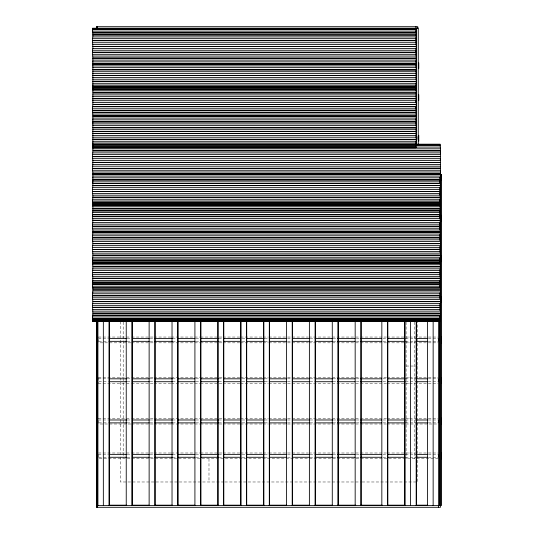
<?xml version="1.0" encoding="UTF-8"?>
<svg xmlns="http://www.w3.org/2000/svg" width="534" height="534" viewBox="0 0 534 534"><rect width="100%" height="100%" fill="white"/><g stroke="black" fill="none" stroke-linecap="round" stroke-linejoin="round"><path stroke-width="0.4" stroke-dasharray="2.67 2" d="M98.363 337.041L130.823 337.041M131.658 337.041L153.839 337.041M154.132 337.041L170.78 337.041M171.347 337.041L194.089 337.041M194.696 337.041L199.91 337.041M200.53 337.041L222.384 337.041M223.045 337.041L239.866 337.041M240.554 337.041L262.341 337.041M263.062 337.041L268.168 337.041M268.902 337.041L291.41 337.041M292.245 337.041L308.125 337.041M308.919 337.041L359.782 337.041M360.563 337.041L386.462 337.041M387.197 337.041L408.977 337.041M409.671 337.041L438.16 337.041M98.363 338.436L108.362 338.436M127.159 338.436L130.863 338.436M150.027 338.436L153.825 338.436M172.529 338.436L177.154 338.436M195.858 338.436L199.656 338.436M218.82 338.436L222.524 338.436M242.156 338.436L245.86 338.436M264.657 338.436L268.355 338.436M287.526 338.436L291.324 338.436M310.02 338.436L314.653 338.436M332.989 338.436L337.154 338.436M356.318 338.436L360.023 338.436M382.985 338.436L386.689 338.436M405.486 338.436L415.485 338.436M428.355 338.436L437.987 338.436M98.823 341.339L108.362 341.339M127.159 341.339L130.863 341.339M150.027 341.339L153.825 341.339M172.529 341.339L177.154 341.339M195.858 341.339L199.656 341.339M218.82 341.339L222.524 341.339M242.156 341.339L245.86 341.339M264.657 341.339L268.355 341.339M287.526 341.339L291.324 341.339M310.02 341.339L314.653 341.339M332.989 341.339L337.154 341.339M356.318 341.339L360.023 341.339M382.985 341.339L386.689 341.339M405.486 341.339L415.485 341.339M428.355 341.339L437.987 341.339M130.823 342.841L98.81 342.841L98.81 337.041M131.658 342.841L153.839 342.841M154.132 342.841L170.78 342.841M171.347 342.841L194.089 342.841M194.696 342.841L199.91 342.841M200.53 342.841L222.384 342.841M223.045 342.841L239.866 342.841M240.554 342.841L262.341 342.841M263.062 342.841L268.168 342.841M268.902 342.841L291.41 342.841M292.245 342.841L308.125 342.841M308.919 342.841L359.782 342.841M360.563 342.841L386.462 342.841M387.197 342.841L408.977 342.841M409.671 342.841L438.16 342.841M406.1 366.03L417.695 366.03M98.363 377.625L130.823 377.625M131.658 377.625L153.839 377.625M154.132 377.625L170.78 377.625M171.347 377.625L194.089 377.625M194.696 377.625L199.91 377.625M200.53 377.625L222.384 377.625M223.045 377.625L239.866 377.625M240.554 377.625L262.341 377.625M263.062 377.625L268.168 377.625M268.902 377.625L291.41 377.625M292.245 377.625L308.125 377.625M308.919 377.625L359.782 377.625M360.563 377.625L386.462 377.625M387.197 377.625L408.977 377.625M409.671 377.625L438.16 377.625M98.363 378.82L108.362 378.82M127.159 378.82L130.863 378.82M150.027 378.82L153.825 378.82M172.529 378.82L177.154 378.82M195.858 378.82L199.656 378.82M218.82 378.82L222.524 378.82M242.156 378.82L245.86 378.82M264.657 378.82L268.355 378.82M287.526 378.82L291.324 378.82M310.02 378.82L314.653 378.82M332.989 378.82L337.154 378.82M356.318 378.82L360.023 378.82M382.985 378.82L386.689 378.82M405.486 378.82L415.485 378.82M428.355 378.82L437.987 378.82M98.823 381.717L108.362 381.717M127.159 381.717L130.863 381.717M150.027 381.717L153.825 381.717M172.529 381.717L177.154 381.717M195.858 381.717L199.656 381.717M218.82 381.717L222.524 381.717M242.156 381.717L245.86 381.717M264.657 381.717L268.355 381.717M287.526 381.717L291.324 381.717M310.02 381.717L314.653 381.717M332.989 381.717L337.154 381.717M356.318 381.717L360.023 381.717M382.985 381.717L386.689 381.717M405.486 381.717L415.485 381.717M428.355 381.717L437.987 381.717M98.363 383.425L130.823 383.425M131.658 383.425L153.839 383.425M154.132 383.425L170.78 383.425M171.347 383.425L194.089 383.425M194.696 383.425L199.91 383.425M200.53 383.425L222.384 383.425M223.045 383.425L239.866 383.425M240.554 383.425L262.341 383.425M263.062 383.425L268.168 383.425M268.902 383.425L291.41 383.425M292.245 383.425L308.125 383.425M308.919 383.425L359.782 383.425M360.563 383.425L386.462 383.425M387.197 383.425L408.977 383.425M409.671 383.425L438.16 383.425M98.363 418.209L130.823 418.209M131.658 418.209L153.839 418.209M154.132 418.209L170.78 418.209M171.347 418.209L194.089 418.209M194.696 418.209L199.91 418.209M200.53 418.209L222.384 418.209M223.045 418.209L239.866 418.209M240.554 418.209L262.341 418.209M263.062 418.209L268.168 418.209M268.902 418.209L291.41 418.209M292.245 418.209L308.125 418.209M308.919 418.209L359.782 418.209M360.563 418.209L386.462 418.209M387.197 418.209L408.977 418.209M409.671 418.209L438.16 418.209M98.363 419.984L108.362 419.984M127.159 419.984L130.863 419.984M150.027 419.984L153.825 419.984M172.529 419.984L177.154 419.984M195.858 419.984L199.656 419.984M218.82 419.984L222.524 419.984M242.156 419.984L245.86 419.984M264.657 419.984L268.355 419.984M287.526 419.984L291.324 419.984M310.02 419.984L314.653 419.984M332.989 419.984L337.154 419.984M356.318 419.984L360.023 419.984M382.985 419.984L386.689 419.984M405.486 419.984L415.485 419.984M428.355 419.984L437.987 419.984M98.823 422.881L108.362 422.881M127.159 422.881L130.863 422.881M150.027 422.881L153.825 422.881M172.529 422.881L177.154 422.881M195.858 422.881L199.656 422.881M218.82 422.881L222.524 422.881M242.156 422.881L245.86 422.881M264.657 422.881L268.355 422.881M287.526 422.881L291.324 422.881M310.02 422.881L314.653 422.881M332.989 422.881L337.154 422.881M356.318 422.881L360.023 422.881M382.985 422.881L386.689 422.881M405.486 422.881L415.485 422.881M428.355 422.881L437.987 422.881M130.823 424.003L98.81 424.003L98.81 418.209M131.658 424.003L153.839 424.003M154.132 424.003L170.78 424.003M171.347 424.003L194.089 424.003M194.696 424.003L199.91 424.003M200.53 424.003L222.384 424.003M223.045 424.003L239.866 424.003M240.554 424.003L262.341 424.003M263.062 424.003L268.168 424.003M268.902 424.003L291.41 424.003M292.245 424.003L308.125 424.003M308.919 424.003L359.782 424.003M360.563 424.003L386.462 424.003M387.197 424.003L438.16 424.003M98.363 452.992L130.823 452.992M131.658 452.992L153.839 452.992M154.132 452.992L170.78 452.992M171.347 452.992L194.089 452.992M194.696 452.992L199.91 452.992M200.53 452.992L222.384 452.992M223.045 452.992L239.866 452.992M240.554 452.992L262.341 452.992M263.062 452.992L268.168 452.992M268.902 452.992L291.41 452.992M292.245 452.992L308.125 452.992M308.919 452.992L359.782 452.992M360.563 452.992L386.462 452.992M387.197 452.992L408.977 452.992M409.671 452.992L438.16 452.992M98.363 454.374L108.362 454.374M127.159 454.374L130.863 454.374M150.027 454.374L153.825 454.374M172.529 454.374L177.154 454.374M195.858 454.374L199.656 454.374M218.82 454.374L222.524 454.374M242.156 454.374L245.86 454.374M264.657 454.374L268.355 454.374M287.526 454.374L291.324 454.374M310.02 454.374L314.653 454.374M332.989 454.374L337.154 454.374M356.318 454.374L360.023 454.374M382.985 454.374L386.689 454.374M405.486 454.374L415.485 454.374M428.355 454.374L437.987 454.374M98.823 457.271L108.362 457.271M127.159 457.271L130.863 457.271M150.027 457.271L153.825 457.271M172.529 457.271L177.154 457.271M195.858 457.271L199.656 457.271M218.82 457.271L222.524 457.271M242.156 457.271L245.86 457.271M264.657 457.271L268.355 457.271M287.526 457.271L291.324 457.271M310.02 457.271L314.653 457.271M332.989 457.271L337.154 457.271M356.318 457.271L360.023 457.271M382.985 457.271L386.689 457.271M405.486 457.271L415.485 457.271M428.355 457.271L437.987 457.271M438.16 458.793L98.81 458.793L98.81 452.992M223.966 481.982L120.283 481.982L120.283 322.009M224.801 481.982L361.271 481.982M362.105 481.982L417.695 481.982L417.695 322.009M414.798 322.075L414.798 458.793M406.1 322.075L406.1 458.793M208.988 458.793L208.988 481.982M123.187 322.075L123.187 457.958M98.81 377.625L98.81 383.425"/><path stroke-width="0.8" d="M92.829 35.017L416.18 34.997L92.829 34.783L92.509 28.229L415.852 28.229M92.829 46.612L416.18 46.591L92.829 46.378L92.509 40.811L92.509 38.668L415.852 38.675L416.173 36.926L92.829 36.926L92.509 38.675M92.829 58.206L416.18 58.186L92.829 57.972L92.509 52.405L92.509 50.263L415.852 50.269L416.173 48.521L92.829 48.521L92.509 50.269M92.836 71.723L92.836 69.78L416.18 69.78L92.836 69.587L92.836 58.186M416.18 137.211L92.829 137.225L92.836 127.753L416.173 127.773L92.829 127.539L92.836 116.158L416.18 116.158L92.829 115.945L92.509 108.235L92.836 104.564L416.18 104.564L92.829 104.35L92.829 94.905L416.18 94.912M440.47 160.414L440.47 148.806L92.829 148.819L92.823 139.154M440.47 172.008L440.47 160.4L92.829 160.414L92.509 156.762L92.836 150.942L440.45 150.875M92.836 185.538L92.836 174.131L440.47 174.131L440.143 193.462M92.829 185.518L440.47 185.538L92.829 185.745L92.509 189.41L92.509 193.462L440.149 193.448L440.143 205.056M440.457 197.326L92.829 197.346L92.509 201.004L92.509 205.056L440.149 205.043L440.143 216.65L92.509 216.65L92.836 208.921L440.457 208.921M440.47 255.105L92.829 255.085L92.509 247.376L92.836 243.704L440.47 243.704L440.17 284.188M440.47 266.7L92.829 266.68L92.509 261.113L92.836 255.299L440.457 255.265M92.529 284.188L440.156 284.308L440.47 289.889L92.829 289.869L92.509 284.302L92.836 278.488L440.457 278.454M92.529 319.012L92.836 313.271L440.47 313.271L440.256 321.601L92.616 321.601L92.515 318.851M416.18 32.861L92.836 32.861L416.173 32.868L415.899 26.7M92.829 44.462L416.18 44.455L415.852 38.668M92.829 56.057L416.18 56.05L415.852 50.263M92.829 67.651L416.18 67.644L416.173 60.115L92.829 60.115M92.829 81.395L416.18 81.375L92.829 81.161L92.829 71.71L416.18 71.723M92.836 94.912L92.836 92.969L416.18 92.969L92.829 92.756L92.829 83.304L416.18 83.317M92.829 125.63L416.18 125.617L416.173 118.094L92.829 118.094M416.173 137.225L416.173 129.689L92.829 129.689M415.966 147.658L92.616 147.678L415.959 147.678L416.173 141.283L92.829 141.283M92.829 139.367L416.18 139.347L92.829 139.134L92.836 137.211M440.163 145.108L440.143 144.18L92.509 144.18M440.45 162.47L92.829 162.556L92.509 170.266L92.829 172.008L440.47 171.995L440.457 174.137L92.829 174.151M440.143 228.245L440.149 216.637L92.509 216.637L92.836 220.322L440.45 220.362L92.829 220.302M440.457 243.671L440.149 228.232L92.509 228.245L92.509 226.329L92.836 220.515L440.457 220.482M440.17 260.999L92.529 260.999M440.457 313.278L440.457 289.889M440.163 319.012L92.522 318.918M440.45 313.178L92.829 313.058L92.509 305.348L92.836 301.677L440.47 301.677M92.529 121.932L415.866 121.892M92.529 133.527L415.866 133.487M92.529 145.121L440.149 145.188L440.47 148.819M92.529 156.716L440.163 156.676M92.529 179.905L440.163 179.865M92.522 249.465L440.149 249.271M440.163 168.31L92.509 168.377L440.156 168.157M440.457 197.206L92.829 197.113M440.457 208.801L92.829 208.707M92.522 29.156L415.866 29.156M92.522 40.751L415.866 40.751M92.522 52.352L415.866 52.352M415.866 63.946L92.522 63.946M92.829 79.252L416.18 79.239L416.173 71.71M92.829 90.847L416.18 90.833L416.173 83.304M92.829 102.441L416.18 102.428L416.173 94.905M416.166 116.018L92.836 115.965M440.457 150.802L92.829 150.735L92.836 148.806M440.457 162.396L92.829 162.329M440.156 295.863L92.509 295.903L92.509 297.812L92.836 301.483L440.457 301.516M440.156 307.464L92.515 307.511M92.616 89.699L415.966 89.685M92.616 205.65L440.256 205.63M92.622 263.609L440.256 263.622M440.47 243.511L92.829 243.491L92.509 237.924L92.836 232.11L440.457 232.076M92.829 278.274L440.47 278.274L92.836 278.294L92.509 274.623L92.836 266.893L440.457 266.86M92.522 75.581L415.866 75.561M92.515 87.196L415.866 87.155M92.515 98.79L415.866 98.75M415.859 64.007L92.509 64.02M440.457 231.91L92.829 231.896M92.515 168.377L440.156 168.364M92.515 191.566L440.156 191.552M92.515 203.16L440.156 203.147M92.515 226.349L440.156 226.336M92.515 237.944L440.156 237.93M92.515 249.538L440.156 249.525M92.515 295.916L92.836 290.082L440.47 290.082M416.607 28.042L418.269 28.042L418.269 144.514M92.509 31.132L415.852 31.119M92.515 40.577L415.859 40.577M92.509 42.727L415.852 42.713M92.515 52.172L415.859 52.172M92.509 54.321L415.852 54.308M92.509 61.857L415.852 61.871M92.509 65.916L415.852 65.902M92.829 69.567L416.16 69.714M92.829 69.8L416.173 69.8M92.509 73.452L415.852 73.465M92.522 75.448L415.866 75.448M92.515 75.361L415.852 75.367M92.509 77.51L415.852 77.497M92.509 85.046L415.852 85.06M92.509 86.208L415.852 86.208M92.509 88.818L415.852 88.818M92.509 89.105L415.852 89.091M92.509 96.641L415.852 96.654M92.509 100.699L415.852 100.686L416.18 102.428M92.509 108.235L415.852 108.248L416.18 106.506L92.829 106.5L416.18 106.506L416.173 114.036L92.829 114.036M92.509 119.83L415.852 119.843M92.509 123.888L415.852 123.881M92.836 127.753L416.18 127.753M92.515 133.333L415.866 133.373M92.509 135.482L415.852 135.476M92.509 143.019L415.852 143.032M92.515 144.928L440.156 144.968M92.509 146.79L415.852 146.79M92.509 147.077L440.149 147.07M92.829 152.878L440.47 152.884M92.509 154.613L440.149 154.626M92.515 156.522L440.156 156.562M92.509 158.671L440.149 158.665L440.47 160.4M92.829 164.472L440.47 164.485M92.509 166.207L440.149 166.221M92.509 170.266L440.149 170.259M92.829 173.924L440.47 173.924M440.056 174.718L441.491 174.718L441.491 180.512M92.829 176.066L440.47 176.08M92.509 177.809L440.149 177.815M92.529 179.838L440.17 179.838M92.515 179.711L440.156 179.751M440.149 181.854L92.509 181.867L92.836 183.589L440.47 183.603L92.836 183.589M92.829 187.661L440.47 187.674M92.509 189.403L440.149 189.41M92.509 193.448L92.829 195.197L440.47 195.19M92.829 199.255L440.47 199.269M92.509 200.998L440.149 201.004M92.509 202.152L440.149 202.152M92.509 204.762L440.149 204.762M92.509 205.043L92.829 206.792L440.47 206.785M92.509 212.592L440.149 212.599M92.829 218.386L440.47 218.379M92.829 222.444L440.47 222.458M92.509 224.187L440.149 224.193M92.515 226.096L440.156 226.136M92.509 228.232L92.829 229.98L440.47 229.974M92.829 232.13L440.47 232.13M92.829 234.039L440.47 234.052M92.509 235.781L440.149 235.788M92.515 237.69L440.156 237.73M92.509 239.839L440.149 239.826M92.829 241.575L440.47 241.568M92.829 245.633L440.47 245.647M92.509 247.376L440.149 247.389M92.509 251.434L440.149 251.421L440.47 253.163L92.829 253.169M92.829 257.228L440.47 257.241M92.509 258.97L440.149 258.983M92.509 260.131L440.149 260.131M92.509 262.741L440.149 262.741M92.509 263.028L440.149 263.015M92.829 264.771L440.47 264.757M92.829 268.829L440.47 268.836M92.509 270.564L440.149 270.578M440.149 274.609L92.509 274.623L92.836 276.352L440.47 276.352M92.829 278.508L440.47 278.508M92.829 280.423L440.47 280.43M92.509 286.217L440.149 286.211M440.47 292.025L92.829 292.018L92.509 293.767L440.149 293.767M92.509 297.812L440.149 297.805M92.829 299.554L440.47 299.541M92.829 303.612L440.47 303.619M92.509 305.348L440.149 305.361M92.509 309.406L440.149 309.4M92.829 311.148L440.47 311.135M92.509 316.942L440.149 316.956M92.509 320.714L440.149 320.714M109.196 338.436L126.692 338.436M132.525 338.436L149.193 338.436M155.027 338.436L172.529 338.436M177.528 338.436L195.023 338.436M200.857 338.436L218.359 338.436M223.359 338.436L240.861 338.436M246.695 338.436L264.19 338.436M269.189 338.436L286.691 338.436M292.525 338.436L309.193 338.436M315.027 338.436L332.522 338.436M337.521 338.436L355.023 338.436M360.857 338.436L381.69 338.436M387.524 338.436L405.019 338.436M415.852 338.436L427.52 338.436M109.196 341.339L126.692 341.339M132.525 341.339L149.193 341.339M155.027 341.339L172.529 341.339M177.528 341.339L195.023 341.339M200.857 341.339L218.359 341.339M223.359 341.339L240.861 341.339M246.695 341.339L264.19 341.339M269.189 341.339L286.691 341.339M292.525 341.339L309.193 341.339M315.027 341.339L332.522 341.339M337.521 341.339L355.023 341.339M360.857 341.339L381.69 341.339M387.524 341.339L405.019 341.339M415.852 341.339L427.52 341.339M109.196 378.82L126.692 378.82M132.525 378.82L149.193 378.82M155.027 378.82L172.529 378.82M177.528 378.82L195.023 378.82M200.857 378.82L218.359 378.82M223.359 378.82L240.861 378.82M246.695 378.82L264.19 378.82M269.189 378.82L286.691 378.82M292.525 378.82L309.193 378.82M315.027 378.82L332.522 378.82M337.521 378.82L355.023 378.82M360.857 378.82L381.69 378.82M387.524 378.82L405.019 378.82M415.852 378.82L427.52 378.82M109.196 381.717L126.692 381.717M132.525 381.717L149.193 381.717M155.027 381.717L172.529 381.717M177.528 381.717L195.023 381.717M200.857 381.717L218.359 381.717M223.359 381.717L240.861 381.717M246.695 381.717L264.19 381.717M269.189 381.717L286.691 381.717M292.525 381.717L309.193 381.717M315.027 381.717L332.522 381.717M337.521 381.717L355.023 381.717M360.857 381.717L381.69 381.717M387.524 381.717L405.019 381.717M415.852 381.717L427.52 381.717M109.196 419.984L126.692 419.984M132.525 419.984L149.193 419.984M155.027 419.984L172.529 419.984M177.528 419.984L195.023 419.984M200.857 419.984L218.359 419.984M223.359 419.984L240.861 419.984M246.695 419.984L264.19 419.984M269.189 419.984L286.691 419.984M292.525 419.984L309.193 419.984M315.027 419.984L332.522 419.984M337.521 419.984L355.023 419.984M360.857 419.984L381.69 419.984M387.524 419.984L405.019 419.984M415.852 419.984L427.52 419.984M109.196 422.881L126.692 422.881M132.525 422.881L149.193 422.881M155.027 422.881L172.529 422.881M177.528 422.881L195.023 422.881M200.857 422.881L218.359 422.881M223.359 422.881L240.861 422.881M246.695 422.881L264.19 422.881M269.189 422.881L286.691 422.881M292.525 422.881L309.193 422.881M315.027 422.881L332.522 422.881M337.521 422.881L355.023 422.881M360.857 422.881L381.69 422.881M387.524 422.881L405.019 422.881M415.852 422.881L427.52 422.881M109.196 454.374L126.692 454.374M132.525 454.374L149.193 454.374M155.027 454.374L172.529 454.374M177.528 454.374L195.023 454.374M200.857 454.374L218.359 454.374M223.359 454.374L240.861 454.374M246.695 454.374L264.19 454.374M269.189 454.374L286.691 454.374M292.525 454.374L309.193 454.374M315.027 454.374L332.522 454.374M337.521 454.374L355.023 454.374M360.857 454.374L381.69 454.374M387.524 454.374L405.019 454.374M415.852 454.374L427.52 454.374M109.196 457.271L126.692 457.271M132.525 457.271L149.193 457.271M155.027 457.271L172.529 457.271M177.528 457.271L195.023 457.271M200.857 457.271L218.359 457.271M223.359 457.271L240.861 457.271M246.695 457.271L264.19 457.271M269.189 457.271L286.691 457.271M292.525 457.271L309.193 457.271M315.027 457.271L332.522 457.271M337.521 457.271L355.023 457.271M360.857 457.271L381.69 457.271M387.524 457.271L405.019 457.271M415.852 457.271L427.52 457.271M109.19 505.171L126.678 505.171M132.512 505.171L149.173 505.171M155 505.171L172.489 505.171M177.488 505.171L194.977 505.171M200.811 505.171L218.299 505.171M223.299 505.171L240.787 505.171M246.621 505.171L264.11 505.171M269.109 505.171L286.598 505.171M292.432 505.171L309.086 505.171M314.92 505.171L332.408 505.171M337.408 505.171L355.731 505.171M360.73 505.171L382.384 505.171M387.384 505.171L404.872 505.171M416.533 505.171L427.36 505.171M440.156 260.919L92.515 260.866M440.156 272.514L92.515 272.46M440.156 295.702L92.515 295.649M92.515 307.244L440.163 307.324M415.866 63.853L92.522 63.853M415.866 87.049L92.522 87.049M415.866 98.643L92.522 98.643M415.866 110.184L92.522 110.238M415.873 121.859L92.529 121.859M440.457 174.117L92.836 173.944L92.836 171.995M440.17 191.432L92.529 191.432M440.17 203.027L92.529 203.027M440.17 214.621L92.529 214.621M441.491 215.295L441.491 221.096M441.491 255.879L441.491 261.68M441.491 296.463L441.491 302.257M441.491 337.041L441.491 342.841M441.491 377.625L441.491 383.425M441.491 418.209L441.491 424.003M441.491 452.992L441.491 458.793M441.217 174.718L441.217 505.571L97.342 505.558L97.342 507.3M440.89 174.718L440.89 505.571M440.437 505.558L440.437 507.3L96.507 507.3L96.507 321.234M439.856 177.215L439.856 183.042M439.856 188.035L439.856 194.696M439.856 199.689L439.856 205.517M439.856 211.344L439.856 217.999M439.856 222.998L439.856 229.653M439.856 234.646L439.856 240.474M439.856 246.301L439.856 252.128M439.856 257.955L439.856 263.783M439.856 269.61L439.856 275.437M439.856 281.264L439.856 287.092M439.856 292.912L439.856 298.74M439.856 303.739L439.856 310.394M439.856 316.221L439.856 505.171M439.188 338.436L439.188 341.339M439.188 378.82L439.188 381.717M439.188 419.984L439.188 422.881M439.188 454.374L439.188 457.271M439.148 321.388L439.148 505.571M438.875 321.615L438.875 505.571M438.588 505.558L438.588 507.3M433.147 321.615L433.147 505.571M427.427 321.615L427.427 505.571M418.769 62.825L418.769 68.619M418.769 94.712L418.769 100.505M418.769 135.296L418.769 141.089M416.921 136.624L416.921 139.521M416.453 28.442L416.453 144.387M416.453 321.221L416.453 505.571M416.18 28.442L416.18 144.387M416.18 321.221L416.18 505.571M410.452 321.221L410.452 505.571M405.006 321.221L405.006 505.571M404.732 321.221L404.732 505.571M387.838 321.221L387.838 505.571M387.564 321.221L387.564 505.571M381.837 321.221L381.837 505.571M361.171 321.221L361.171 505.571M360.891 321.221L360.891 505.571M355.17 321.221L355.17 505.571M338.276 321.221L338.276 505.571M337.995 321.221L337.995 505.571M332.275 321.221L332.275 505.571M315.38 321.221L315.38 505.571M315.107 321.221L315.107 505.571M309.38 321.221L309.38 505.571M292.485 321.221L292.485 505.571M292.211 321.221L292.211 505.571M286.484 321.221L286.484 505.571M269.597 321.221L269.597 505.571M269.316 321.221L269.316 505.571M263.869 321.221L263.869 505.571M263.596 321.221L263.596 505.571M246.701 321.221L246.701 505.571M246.428 321.221L246.428 505.571M240.981 321.221L240.981 505.571M240.701 321.221L240.701 505.571M223.806 321.221L223.806 505.571M223.532 321.221L223.532 505.571M218.086 321.221L218.086 505.571M217.812 321.221L217.812 505.571M200.917 321.221L200.917 505.571M200.644 321.221L200.637 505.571M194.917 321.221L194.917 505.571M178.029 321.221L178.029 505.571M177.749 321.221L177.749 505.571M172.028 321.221L172.028 505.571M155.134 321.221L155.134 505.571M154.86 321.221L154.86 505.571M149.133 321.221L149.133 505.571M132.238 321.221L132.238 505.571M131.965 321.221L131.965 505.571M126.238 321.221L126.238 505.571M109.343 321.221L109.343 505.571M109.07 321.221L109.07 505.571M103.342 321.221L103.342 505.571M97.896 321.221L97.896 505.571M97.622 321.221L97.622 505.571M97.342 26.7L97.342 28.442L417.755 28.442L417.755 26.7L96.507 26.7L96.507 28.369M96.834 26.7L96.834 28.369M96.834 321.234L96.834 507.3M92.836 34.997L92.836 36.939M92.836 46.591L92.836 48.534M92.836 81.375L92.836 83.317M92.836 160.4L92.836 162.349M92.836 195.19L92.836 197.133M92.836 206.785L92.836 208.727M92.836 229.974L92.836 231.916M92.522 272.654L440.163 272.654L92.522 272.674M92.522 319.032L440.163 319.032L92.522 319.058M92.522 110.344L415.866 110.344L92.509 110.404M92.515 214.741L440.156 214.741L92.509 214.735M415.852 28.963L92.509 28.963L415.859 28.983M415.852 112.287L92.509 112.287L415.852 112.294M415.852 131.424L92.509 131.424L415.852 131.437M440.47 210.85L92.829 210.85L440.47 210.863M440.143 282.159L92.509 282.159L440.149 282.172M440.149 284.055L92.509 284.055L440.149 284.055M440.47 287.946L92.836 287.946L440.47 287.959M440.47 315.207L92.829 315.207L440.47 315.214M440.149 320.994L92.509 320.994L440.143 321.001"/></g></svg>
